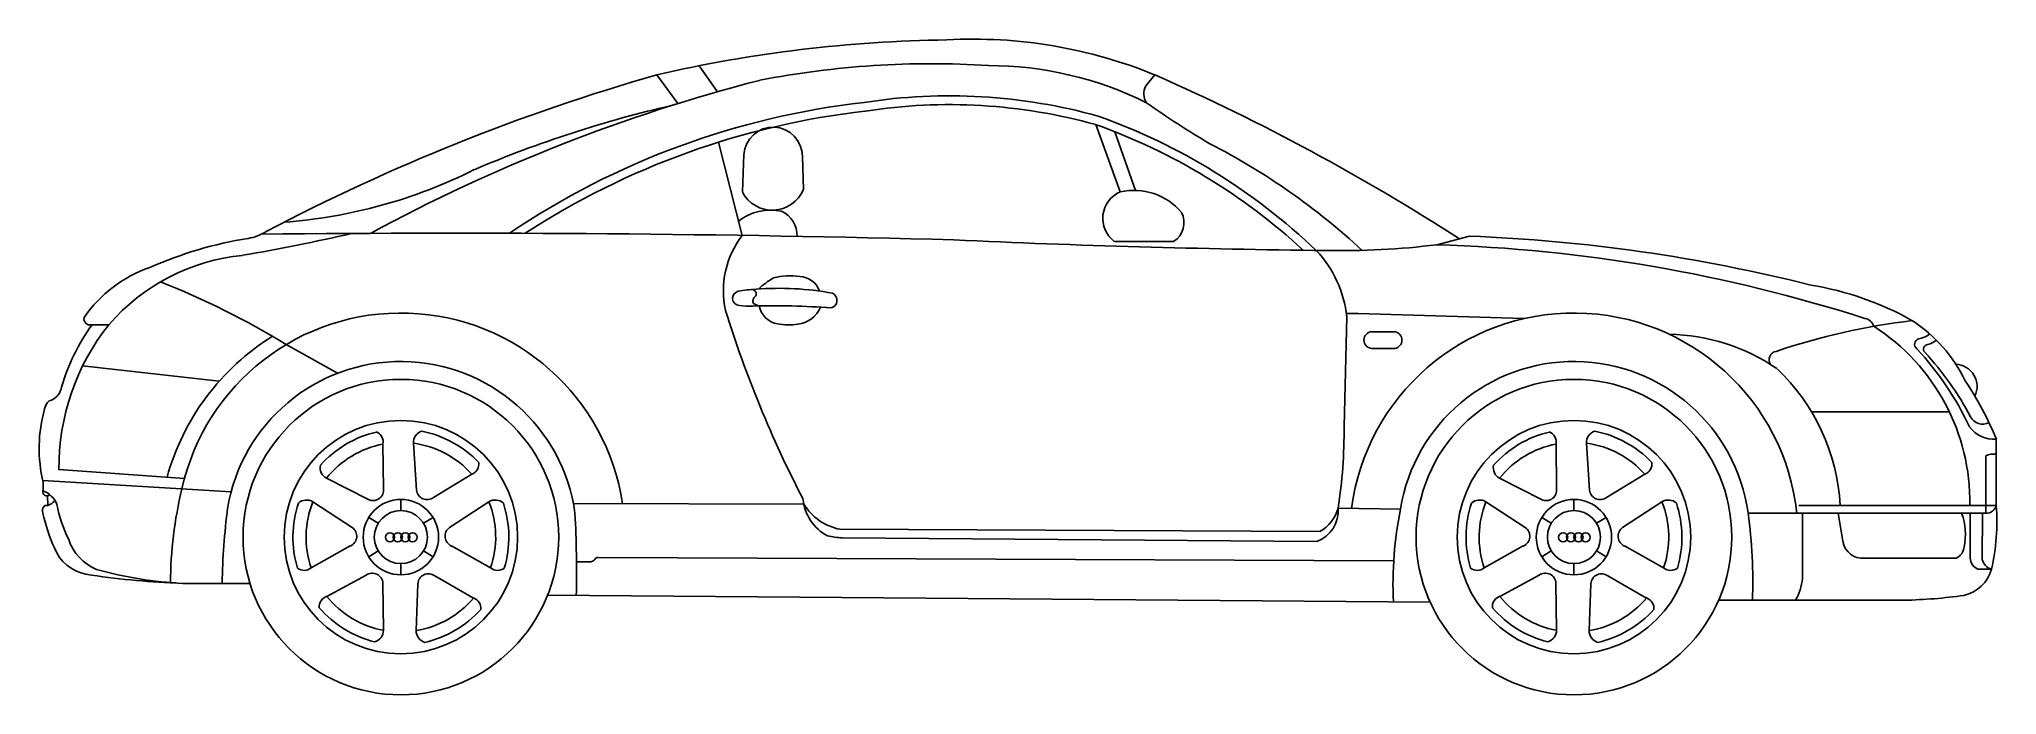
# Model space of a CAD drawing. Header units: millimetres. Extents: x -3157 to 870, y 0 to 1349.
import ezdxf

# ---------------------------------------------------------------- set-up
doc = ezdxf.new("R2010")
doc.units = ezdxf.units.MM
doc.layers.add('ceco.net 91', color=7, linetype='Continuous')

msp = doc.modelspace()

# ---------------------------------------------------------------- linework, layer by layer
at = {"layer": 'ceco.net 91', "linetype": 'ByBlock', "ltscale": 0.4}
for p, q in [((-1761.7, 1240.8), (-1799, 1294.5)), ((-1886.3, 1275.8), (-1843.2, 1216.5)), ((-880.6, 1252.8), (-862.1, 1275.7)), ((-983.2, 1173.4), (-933.2, 1034.9)), ((-1759.5, 1137.1), (-1710.6, 945.4)), ((-902.1, 1038.1), (-944.1, 1158.5)), ((-1707.1, 1112.1), (-1710.3, 1034.7)), ((-1586.9, 1107.8), (-1584.9, 1039.8)), ((-945.3, 933.1), (-823.3, 933.1)), ((-214.5, 943.9), (-281.9, 926.2)), ((-467, 778.1), (-472.7, 552.2)), ((-3013.3, 761.6), (-3055.9, 761.6)), ((-368.1, 747.3), (-416.1, 747.3)), ((-2542.8, 661.8), (-2648.7, 720.8)), ((-368.1, 712.7), (-416.1, 712.7)), ((-2786.4, 645.3), (-3067.2, 676.8)), ((772.1, 582.4), (488.6, 582.4)), ((868.7, 389.9), (868.7, 526)), ((-2449.5, 516.1), (-2448.5, 424.1)), ((-2386.8, 517.9), (-2380.6, 421.4)), ((-36.8, 516.1), (-35.8, 424.1)), ((25.9, 517.9), (32.1, 421.4)), ((847.1, 389.9), (847.1, 491.6)), ((-2857.8, 445.3), (-3115.9, 463.4)), ((-2565.5, 445.7), (-2479.5, 401.7)), ((-2267, 454.1), (-2345.5, 406.3)), ((-152.8, 445.7), (-66.8, 401.7)), ((145.7, 454.1), (67.2, 406.3)), ((-2761.9, 417.7), (-3149.1, 441.2)), ((-3139.8, 409.3), (-3138.9, 390)), ((-2593.7, 397.1), (-2512.8, 344.3)), ((-2459.2, 353.1), (-2478.8, 365)), ((-2412.7, 379.2), (-2412.7, 402.1)), ((-2366.1, 353.1), (-2346.6, 365)), ((-2231.7, 397.1), (-2312.6, 344.3)), ((-1584, 392.2), (-2057.9, 393.5)), ((-356.8, 382.3), (-485.1, 384.1)), ((-181, 397.1), (-100.1, 344.3)), ((-46.6, 353.1), (-66.1, 365)), ((0, 379.2), (0, 402.1)), ((46.6, 353.1), (66.1, 365)), ((181, 397.1), (100.1, 344.3)), ((847.1, 373.7), (358.1, 373.7)), ((462.3, 389.9), (868.7, 389.9)), ((469.8, 373.7), (469.8, 239.1)), ((552.6, 320.6), (543.4, 373.7)), ((815.1, 281.2), (815.1, 373.7)), ((840, 373.7), (839.4, 278.8)), ((847.1, 389.9), (847.1, 373.7)), ((847.1, 373.7), (848.7, 373.7)), ((-1509.6, 340.6), (-522.7, 336)), ((-1504.4, 322.8), (-528.7, 315.3)), ((-2597.1, 261.4), (-2516.9, 306.3)), ((-2478.8, 284.2), (-2459.2, 296.1)), ((-2346.6, 284.2), (-2366.1, 296.1)), ((-2228.2, 261.4), (-2308.5, 306.3)), ((-370.8, 275.5), (-2006.8, 282.7)), ((-184.4, 261.4), (-104.2, 306.3)), ((-66.1, 284.2), (-46.6, 296.1)), ((66.1, 284.2), (46.6, 296.1)), ((184.4, 261.4), (104.2, 306.3)), ((-2564.9, 202.7), (-2484, 246.5)), ((-2412.7, 247.1), (-2412.7, 270)), ((-2263.3, 199.3), (-2343.2, 244.9)), ((-2025.1, 273.8), (-2051.4, 273.6)), ((-152.2, 202.7), (-71.3, 246.5)), ((0, 247.1), (0, 270)), ((149.4, 199.3), (69.5, 244.9)), ((589.5, 281.2), (786.5, 281.2)), ((830.3, 258.6), (859, 258.6)), ((-2723, 229.4), (-2861, 229.4)), ((-2448.5, 132.9), (-2449.8, 229.6)), ((-2381.3, 132.2), (-2377.8, 228.7)), ((-295.7, 190.6), (-2110.9, 205)), ((-35.8, 132.9), (-37.1, 229.6)), ((31.4, 132.2), (34.9, 228.7)), ((679.9, 194.7), (297.5, 194.7))]:
    msp.add_line(p, q, dxfattribs=at)
for centre, radius in [((-2412.7, 324.6), 324.6), ((0, 324.6), 324.6), ((-2412.7, 324.6), 240.1), ((0, 324.6), 240.1), ((-2412.7, 324.6), 77.5), ((-2412.7, 324.6), 54.6), ((0, 324.6), 77.5), ((0, 324.6), 54.6), ((-2434.9, 324.2), 9.33), ((-2419, 324.2), 9.33), ((-2403.4, 324.2), 9.33), ((-2388.6, 324.2), 9.33), ((-22.2, 324.2), 9.33), ((-6.3, 324.2), 9.33), ((9.3, 324.2), 9.33), ((24.1, 324.2), 9.33)]:
    msp.add_circle(centre, radius, dxfattribs=at)
for centre, radius, start, end in [((-1253.9, -1463), 2810.9, 90.7319, 103.001), ((-1234.8, 367.7), 981.5, 67.4637, 93.214), ((-1322.8, -528), 1826.7, 86.2807, 101.1082), ((-1204.4, 564.4), 730.4, 63.542, 89.9963), ((-713.6, -2811.4), 4252.1, 106.009, 117.6961), ((-793.9, -2150.8), 3527, 104.4627, 118.4736), ((-851.4, 1236.9), 33.3, 151.3544, 213.905), ((-2702.8, -2892.3), 4556.5, 57.2161, 66.1255), ((-1317.2, -1133.6), 2407.3, 102.8669, 113.1051), ((-1275.3, -404.6), 1634.1, 96.4863, 124.018), ((-1284.2, 94.2), 1138.4, 74.4153, 98.8779), ((-1284.2, 94.2), 1120.3, 74.4153, 98.8779), ((128.7, 2630.6), 1734.9, 234.4912, 239.618), ((-1275.3, -404.6), 1616, 96.4863, 123.0628), ((-1647.1, 1107.9), 60.2, 359.8504, 176.0239), ((-1404.2, -2.2), 1248.7, 47.2642, 70.3567), ((-1404.2, -2.2), 1266.7, 46.3636, 70.3567), ((-1388, -111), 1399.5, 47.1242, 62.8204), ((-2729.7, 2011.1), 1041.4, 274.1996, 296.693), ((-1648.8, 1066.5), 69.3, 207.3297, 337.273), ((-909.9, 980.5), 59.2, 113.2185, 233.1964), ((-904.8, 910.2), 127.9, 40.2413, 102.8508), ((-1652.2, 890.1), 107.4, 77.9463, 127.8827), ((-1653.7, 944.3), 56.2, 359.1453, 64.7988), ((-847.3, 971.6), 45.4, 301.9042, 27.8345), ((-2597.5, 133.3), 816.3, 99.1056, 113.9507), ((-3388.6, 4722.9), 3873.5, 279.6654, 283.0436), ((-2740.2, 1029), 90.7, 278.5894, 303.6608), ((-2299.8, -36915.1), 37865.1, 88.44938, 90.6052), ((-1562.2, 831.4), 187.2, 142.4785, 192.5431), ((-263, 23038.9), 22126, 267.37798, 269.35671), ((-478, 2492), 1578, 268.7881, 277.1393), ((-378.1, -2262.4), 3190, 72.1795, 88.2726), ((-346.2, -2468.7), 3415.1, 75.8703, 87.791), ((-2697, 488.7), 417.7, 95.6695, 139.2104), ((-704.6, 751.2), 239.1, 6.4695, 43.1035), ((-2839.8, 621.3), 273, 109.0434, 145.3117), ((-3491.8, -647.3), 1607, 58.3567, 68.6724), ((-1568.8, 720.7), 157.5, 119.3689, 133.5627), ((-1613.4, 744.1), 118.4, 79.7595, 106.0015), ((-1593.6, 816.2), 44.5, 19.0838, 88.3786), ((-1715.8, 816), 14.7, 102.8638, 267.5304), ((-1667.9, 544), 290.9, 92.8281, 100.1223), ((-1691.4, 824.5), 9.64, 336.9314, 80.3963), ((-1677, 810.2), 11.9, 117.5885, 205.9698), ((-1633.7, 242.3), 594.2, 79.4518, 94.692), ((-1532.1, 811.7), 16.4, 286.9874, 63.7081), ((386.2, 221.1), 630.2, 60.5598, 80.7474), ((-3052.3, 773.4), 12.3, 164.8221, 253.233), ((-2412.7, 324.6), 461.1, 8.5607, 167.5721), ((525.4, 1496.6), 2377.5, 197.271, 207.3876), ((-1696.9, 913.2), 113.5, 260.1219, 273.8447), ((-1643.8, -715.1), 1515.7, 85.5945, 91.7209), ((-1641.5, 905.1), 110.3, 245.2344, 252.064), ((-1630.6, 808.4), 45.6, 190.2963, 260.6735), ((-1603, 820.6), 58.3, 276.285, 336.819), ((-1025.1, -24134.8), 24926, 87.8792, 88.71673), ((0, 324.6), 461.1, 6.1113, 172.6397), ((857, -597.8), 1377.2, 96.7128, 108.6858), ((595.2, 752.4), 22.4, 15.2279, 82.2749), ((524.7, 509.4), 311.8, 26.0772, 56.6795), ((-2644.9, 468), 471.1, 141.4476, 180.5663), ((-2716.7, 519.6), 410, 143.8235, 163.9502), ((-2413.3, 314.6), 498.5, 121.921, 164.5045), ((-1614.7, 902.1), 140.7, 260.4816, 277.3766), ((-414.5, 730), 17.4, 95.5795, 264.4205), ((-371.3, 730), 17.6, 280.4327, 79.5673), ((188.9, 337.8), 404.3, 55.5461, 88.9846), ((384.1, 396.4), 430.3, 359.1406, 57.2585), ((712.9, 721.4), 12.2, 110.254, 229.8961), ((702.7, 778.9), 46.5, 277.4107, 308.5838), ((713.6, 770.6), 51.9, 285.9845, 307.8188), ((-2412.7, 324.6), 361.4, 7.8068, 170.808), ((0, 324.6), 361.4, 7.8068, 170.808), ((418.7, 689.6), 17.4, 99.6853, 213.8499), ((260.1, 294.9), 609.9, 24.8539, 43.1524), ((728.2, 711.4), 9.37, 91.9453, 223.9645), ((264, 280.2), 624.2, 27.8953, 42.87), ((127.1, 366.1), 421.3, 3.248, 46.3931), ((783.2, 634.4), 46, 334.3825, 87.2165), ((215, 256), 707.3, 22.4353, 33.5039), ((-3127.4, 590.2), 16.8, 103.208, 171.2978), ((-3144.5, 638.1), 34.1, 292.8305, 351.4142), ((-2861, 507.3), 295.7, 162.2228, 191.8425), ((841, 585.8), 28.7, 208.1865, 296.1269), ((-2412.7, 324.6), 222, 103.1019, 138.1286), ((-2471.4, 520.2), 22.3, 349.4531, 67.9448), ((-2362.5, 519.3), 24.3, 107.6476, 183.3628), ((-2412.7, 324.6), 222, 43.856, 78.8827), ((-1502.6, 543.5), 1029.9, 351.0918, 0.4832), ((0, 324.6), 222, 103.1019, 138.1286), ((-58.7, 520.2), 22.3, 349.4531, 67.9448), ((50.2, 519.3), 24.3, 107.6476, 183.3628), ((0, 324.6), 222, 43.856, 78.8827), ((864.4, 589.4), 63.5, 216.8431, 273.957), ((-2412.7, 324.6), 195, 100.8745, 141.606), ((-2412.7, 324.6), 195, 41.6286, 82.3601), ((0, 324.6), 195, 100.8745, 141.606), ((0, 324.6), 195, 41.6286, 82.3601), ((863.3, 460), 35.5, 81.2641, 117.2098), ((-3205.2, 430.9), 57, 349.0855, 16.0113), ((-2554.3, 467.3), 24.3, 166.8934, 242.6086), ((-2274.6, 475), 22.3, 290.2073, 8.6989), ((-141.6, 467.3), 24.3, 166.8934, 242.6086), ((138, 475), 22.3, 290.2073, 8.6989), ((-3140.5, 418.2), 8.91, 167.7808, 312.5441), ((-3166.6, 372.7), 50.5, 22.6502, 69.8386), ((-2067.9, 229.6), 818.5, 166.2725, 179.9019), ((-2470.2, 421.5), 21.9, 244.967, 6.8481), ((-2358.8, 423.6), 21.9, 185.7212, 307.6023), ((-1490.1, 411.9), 96, 185.3641, 242.0118), ((-57.5, 421.5), 21.9, 244.967, 6.8481), ((53.9, 423.6), 21.9, 185.7212, 307.6023), ((-3137.3, 379.3), 12.7, 126.9018, 204.146), ((-2771.4, 458), 386.7, 192.5207, 203.7383), ((-3143.9, 412.4), 23, 267.4412, 328.3631), ((-2868.7, 435.8), 255.1, 189.8617, 207.0259), ((-1281.1, 198.5), 1499.6, 172.8608, 178.8213), ((-2412.7, 324.6), 222, 161.6635, 196.6902), ((-2606.9, 376.7), 24.3, 57.1834, 132.8986), ((-2412.7, 324.6), 195, 158.1861, 198.9176), ((-2218.5, 376.7), 24.3, 47.1014, 122.8166), ((-2412.7, 324.6), 195, 341.0824, 21.8139), ((-2412.7, 324.6), 222, 343.3098, 18.3365), ((-4158.9, 256), 2107.5, 358.5981, 3.2002), ((-1487.2, 452.3), 113.9, 211.8059, 258.6565), ((-553.2, 379), 68.3, 291.0756, 4.2185), ((-560.4, 404.3), 77.9, 298.8953, 344.9744), ((403.9, 228.4), 776.1, 168.5572, 182.7433), ((0, 324.6), 222, 161.6635, 196.6902), ((-194.2, 376.7), 24.3, 57.1834, 132.8986), ((0, 324.6), 195, 158.1861, 198.9176), ((194.2, 376.7), 24.3, 47.1014, 122.8166), ((0, 324.6), 195, 341.0824, 21.8139), ((0, 324.6), 222, 343.3098, 18.3365), ((-661.5, 233), 1029.3, 357.8669, 7.8581), ((681.7, 330.6), 123.5, 347.674, 20.4132), ((847.9, 395.2), 21.5, 267.8743, 345.907), ((403.9, 358.5), 465.9, 347.6144, 3.8711), ((-2525.4, 326.4), 21.9, 292.9439, 54.825), ((-2300, 326.4), 21.9, 125.175, 247.0561), ((-1489.8, 536.2), 213.9, 257.7664, 266.0869), ((-112.7, 326.4), 21.9, 292.9439, 54.825), ((112.7, 326.4), 21.9, 125.175, 247.0561), ((-3043.3, 334.9), 88.3, 201.6757, 258.8375), ((-3000.1, 351.5), 100.9, 198.2384, 247.5825), ((-2008.4, 277.5), 5.38, 73.4997, 165.8997), ((594, 322.4), 41.4, 182.4417, 263.7657), ((774.4, 306.5), 28, 295.6905, 355.4472), ((-2823, 1725.4), 1496.1, 260.8694, 267.9884), ((-2821.1, 1035.7), 807.4, 254.3782, 267.1704), ((-2611.6, 278.4), 22.3, 231.8473, 310.3389), ((-2471.6, 228.5), 21.9, 2.773, 124.6541), ((-2356, 227.2), 21.9, 54.0229, 175.904), ((-2213.8, 278.4), 22.3, 229.6611, 308.1527), ((-2024.5, 288.1), 14.4, 267.5656, 319.517), ((-198.9, 278.4), 22.3, 231.8473, 310.3389), ((-58.9, 228.5), 21.9, 2.773, 124.6541), ((56.7, 227.2), 21.9, 54.0229, 175.904), ((198.9, 278.4), 22.3, 229.6611, 308.1527), ((784.6, 279.9), 77.3, 283.169, 344.0028), ((841.4, 282.5), 26.3, 182.7554, 245.19), ((867.5, 286.3), 29, 195.049, 252.9519), ((-2558.3, 181.5), 22.3, 107.2591, 185.7508), ((-2412.7, 324.6), 195, 218.6805, 259.412), ((-145.6, 181.5), 22.3, 107.2591, 185.7508), ((0, 324.6), 195, 218.6805, 259.412), ((365.5, 247.3), 104.6, 329.826, 355.5545), ((654.3, 1271.2), 1076.8, 271.3644, 277.8976), ((-2412.7, 324.6), 222, 220.9079, 255.9346), ((-2412.7, 324.6), 195, 279.2651, 319.9966), ((-2412.7, 324.6), 222, 282.7425, 317.7692), ((-2270.4, 178.2), 22.3, 352.9263, 71.4179), ((0, 324.6), 222, 220.9079, 255.9346), ((0, 324.6), 195, 279.2651, 319.9966), ((0, 324.6), 222, 282.7425, 317.7692), ((142.3, 178.2), 22.3, 352.9263, 71.4179), ((-2472.8, 132.8), 24.3, 284.6994, 0.4146), ((-2357, 131.4), 24.3, 178.2624, 253.9776), ((-60.1, 132.8), 24.3, 284.6994, 0.4146), ((55.7, 131.4), 24.3, 178.2624, 253.9776)]:
    msp.add_arc(centre, radius, start, end, dxfattribs=at)

doc.saveas('drawing.dxf')
